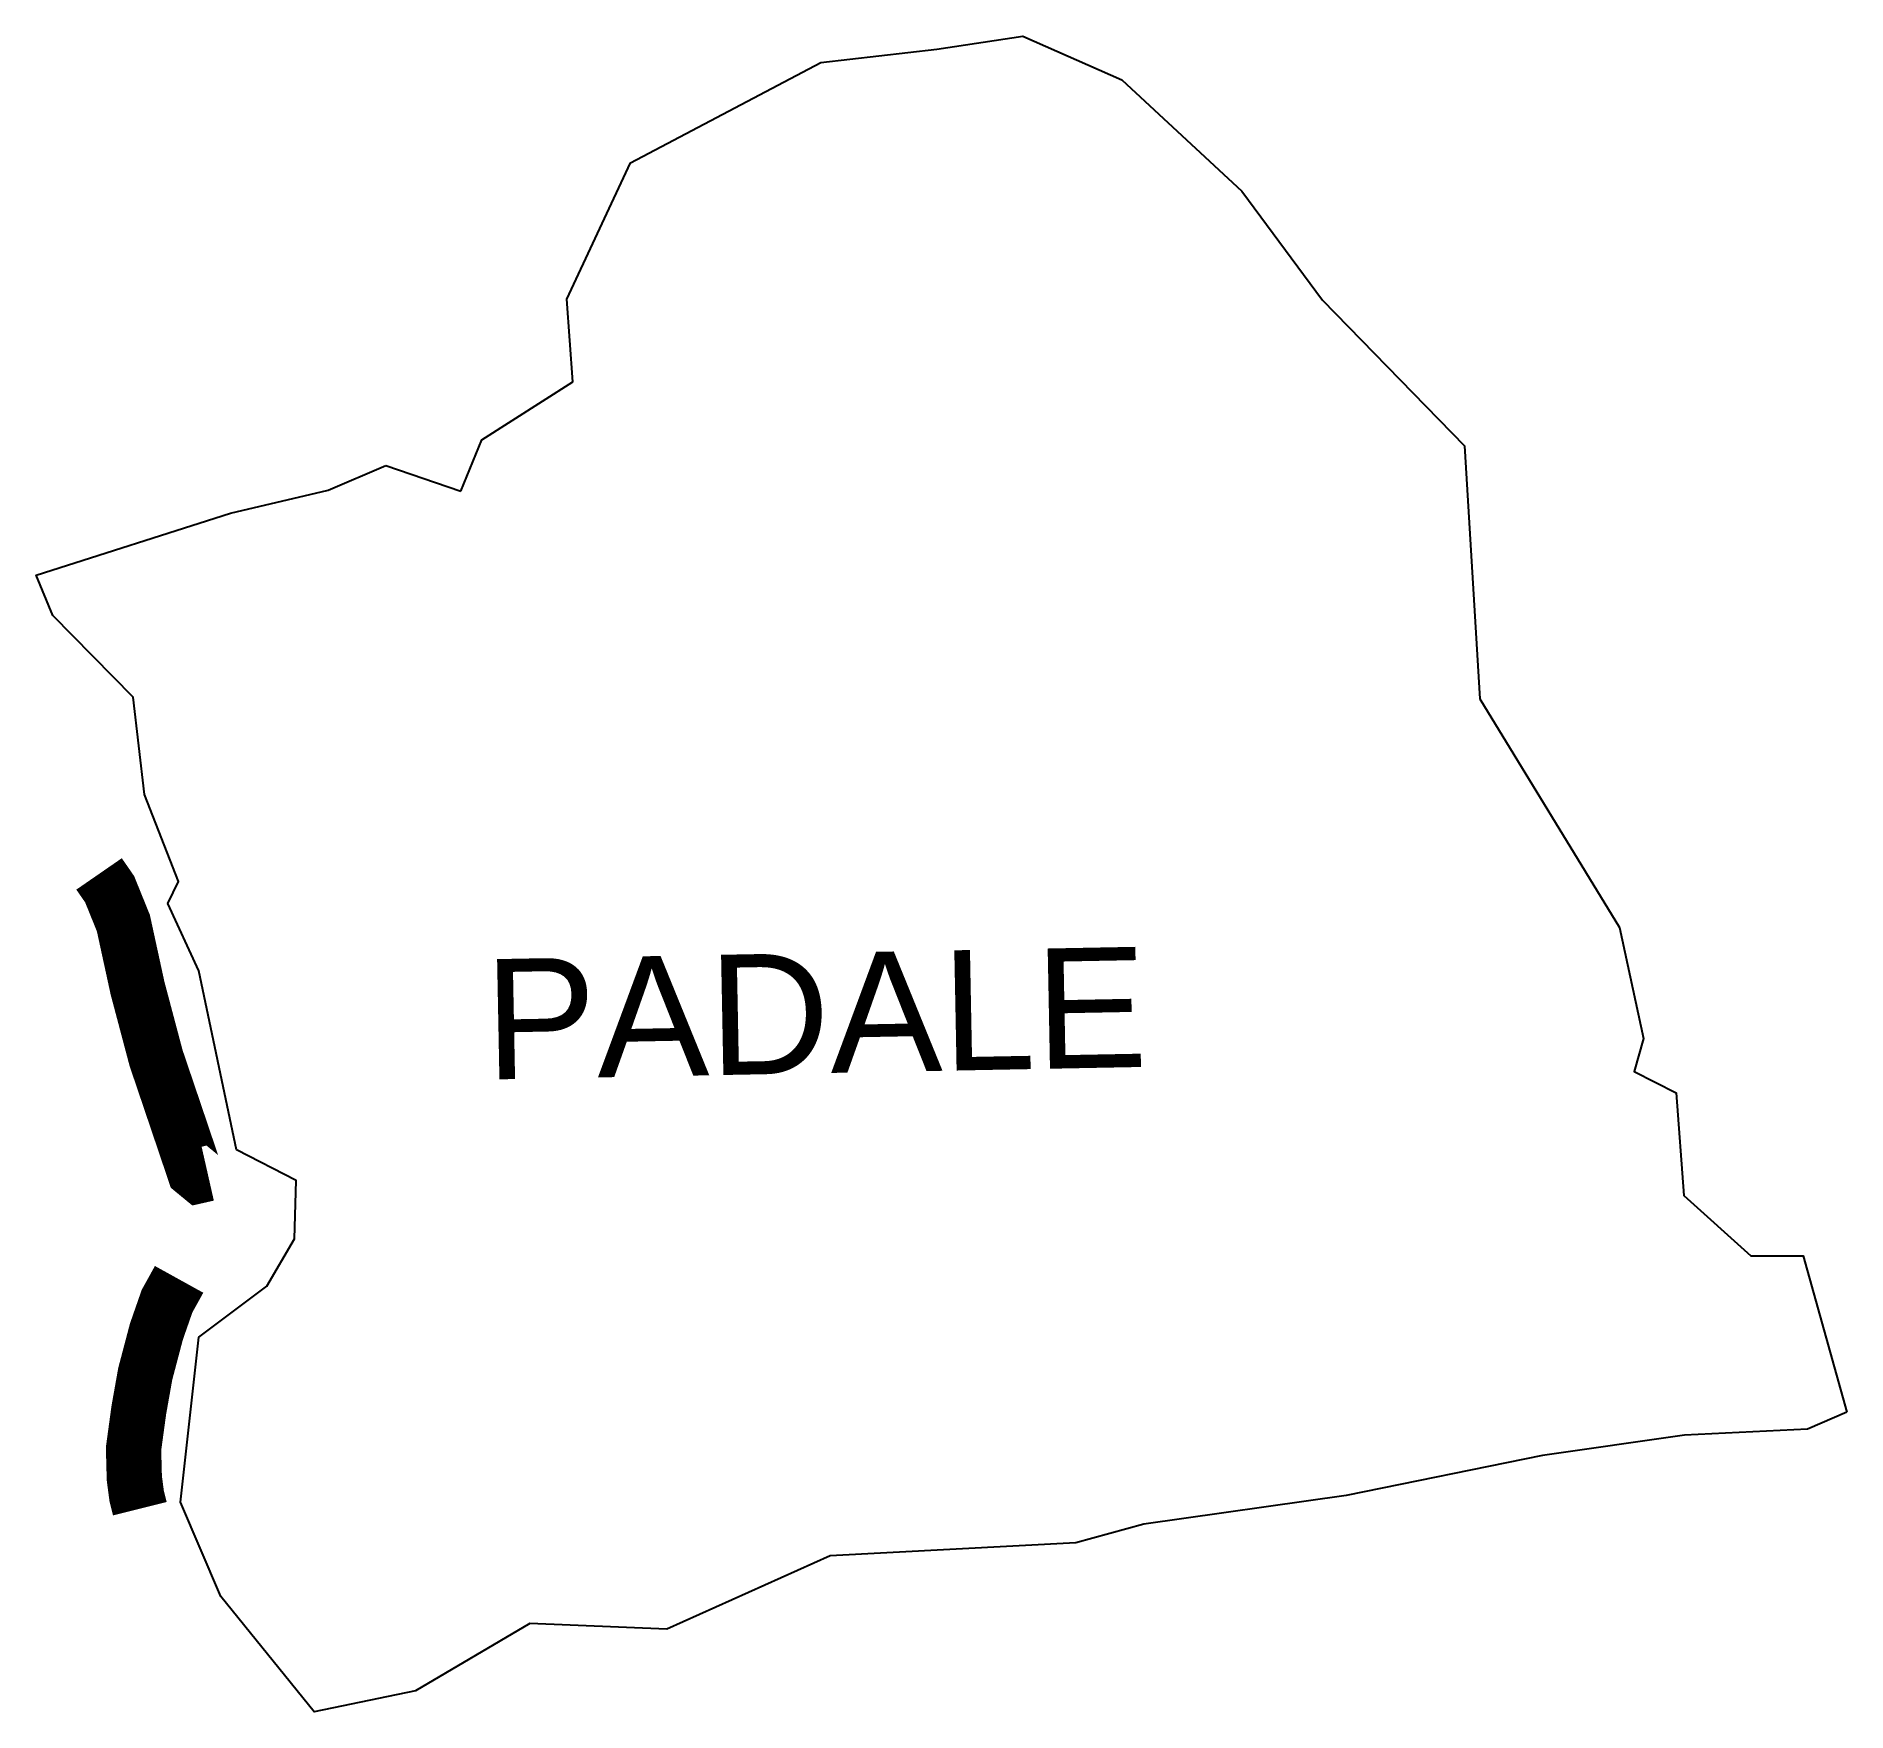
# Model space of a CAD drawing. Header units: metres. Extents: x 295969 to 297607, y 1977284 to 1978799.
import ezdxf

# ---------------------------------------------------------------- set-up
doc = ezdxf.new("R2010")
doc.units = ezdxf.units.M
for name, color, linetype in [('NATURALLY PROTECTED', 3, 'Continuous'), ('village', 3, 'Continuous'), ('VILLAGE NAME', 250, 'Continuous')]:
    doc.layers.add(name, color=color, linetype=linetype)
doc.styles.get("Standard").update_dxf_attribs({"font": 'calibri.ttf'})

msp = doc.modelspace()

# ---------------------------------------------------------------- linework, layer by layer
at = {"layer": 'NATURALLY PROTECTED', "color": 116, "true_color": 0x136734, "const_width": 50, "flags": 128}
for points in [[(296025.9, 1978041.7), (296035.5, 1978027.8), (296047.9, 1977997.2), (296060.7, 1977938.4), (296077.5, 1977875.1), (296098, 1977814.6), (296112.2, 1977772.6), (296116.7, 1977768.9), (296124.2, 1977770.6)], [(296098.3, 1977675), (296087.4, 1977655.3), (296077.8, 1977627.8), (296067.7, 1977589.6), (296061.9, 1977557), (296057.1, 1977521.8), (296057.8, 1977495.1), (296059.9, 1977479.2), (296062.8, 1977467.6)]]:
    msp.add_lwpolyline(points, dxfattribs=at)
at = {"layer": 'village', "flags": 128}
msp.add_lwpolyline([(296285.3, 1978411.2), (296353.1, 1978388)], dxfattribs=at)
at = {"layer": 'village', "color": 3, "true_color": 0x00ff00}
for points in [[(296353.1, 1978388, 0), (296372.2, 1978434.2, 0), (296454.6, 1978486.8, 0), (296448.9, 1978561.4, 0), (296506.6, 1978684.8, 0), (296678.8, 1978775.7, 0), (296783.6, 1978787.6, 0), (296861.4, 1978799.3, 0), (296951, 1978759.8, 0), (297059.6, 1978659.2, 0), (297132.5, 1978560.6, 0), (297260.9, 1978428.8, 0), (297275, 1978200, 0), (297401.3, 1977993.3, 0), (297423, 1977892.9, 0), (297414.6, 1977862.9, 0), (297452.6, 1977843.8, 0), (297459.6, 1977750.7, 0), (297520, 1977696.2, 0), (297567.5, 1977696.2, 0), (297606.9, 1977554.9, 0)], [(297606.9, 1977554.9, 0), (297571.3, 1977539.4, 0), (297460.2, 1977534, 0), (297331.6, 1977515.8, 0), (297154.1, 1977479.4, 0), (296970.9, 1977453.6, 0), (296909.6, 1977436.7, 0), (296687.2, 1977425, 0), (296539.4, 1977358.7, 0), (296415.6, 1977363.8, 0), (296312, 1977302.9, 0), (296220.4, 1977283.9, 0), (296135.9, 1977388.2, 0), (296099.5, 1977473.4, 0), (296116, 1977622.8, 0), (296177.8, 1977668.9, 0), (296202.6, 1977711.6, 0), (296204.2, 1977764.3, 0), (296150.1, 1977792, 0), (296116.1, 1977953.9, 0), (296088, 1978014.9, 0), (296097.8, 1978034.8, 0), (296067.1, 1978113.6, 0), (296056.7, 1978201.6, 0), (295984.2, 1978275.4, 0), (295969, 1978311.9, 0), (296144.9, 1978368.1, 0), (296233.2, 1978388.8, 0), (296285.3, 1978411.2, 0)]]:
    msp.add_polyline3d(points, dxfattribs=at)

# ---------------------------------------------------------------- texts
at = {"layer": 'VILLAGE NAME', "insert": (296373.5, 1977964.4), "char_height": 108.748, "attachment_point": 1, "rotation": 1.1028}
msp.add_mtext_dynamic_manual_height_columns('{\\fArial|b0|i0|c0|p34;PADALE}', width=1571.314, gutter_width=543.7, heights=[0], dxfattribs=at)

doc.saveas('drawing.dxf')
